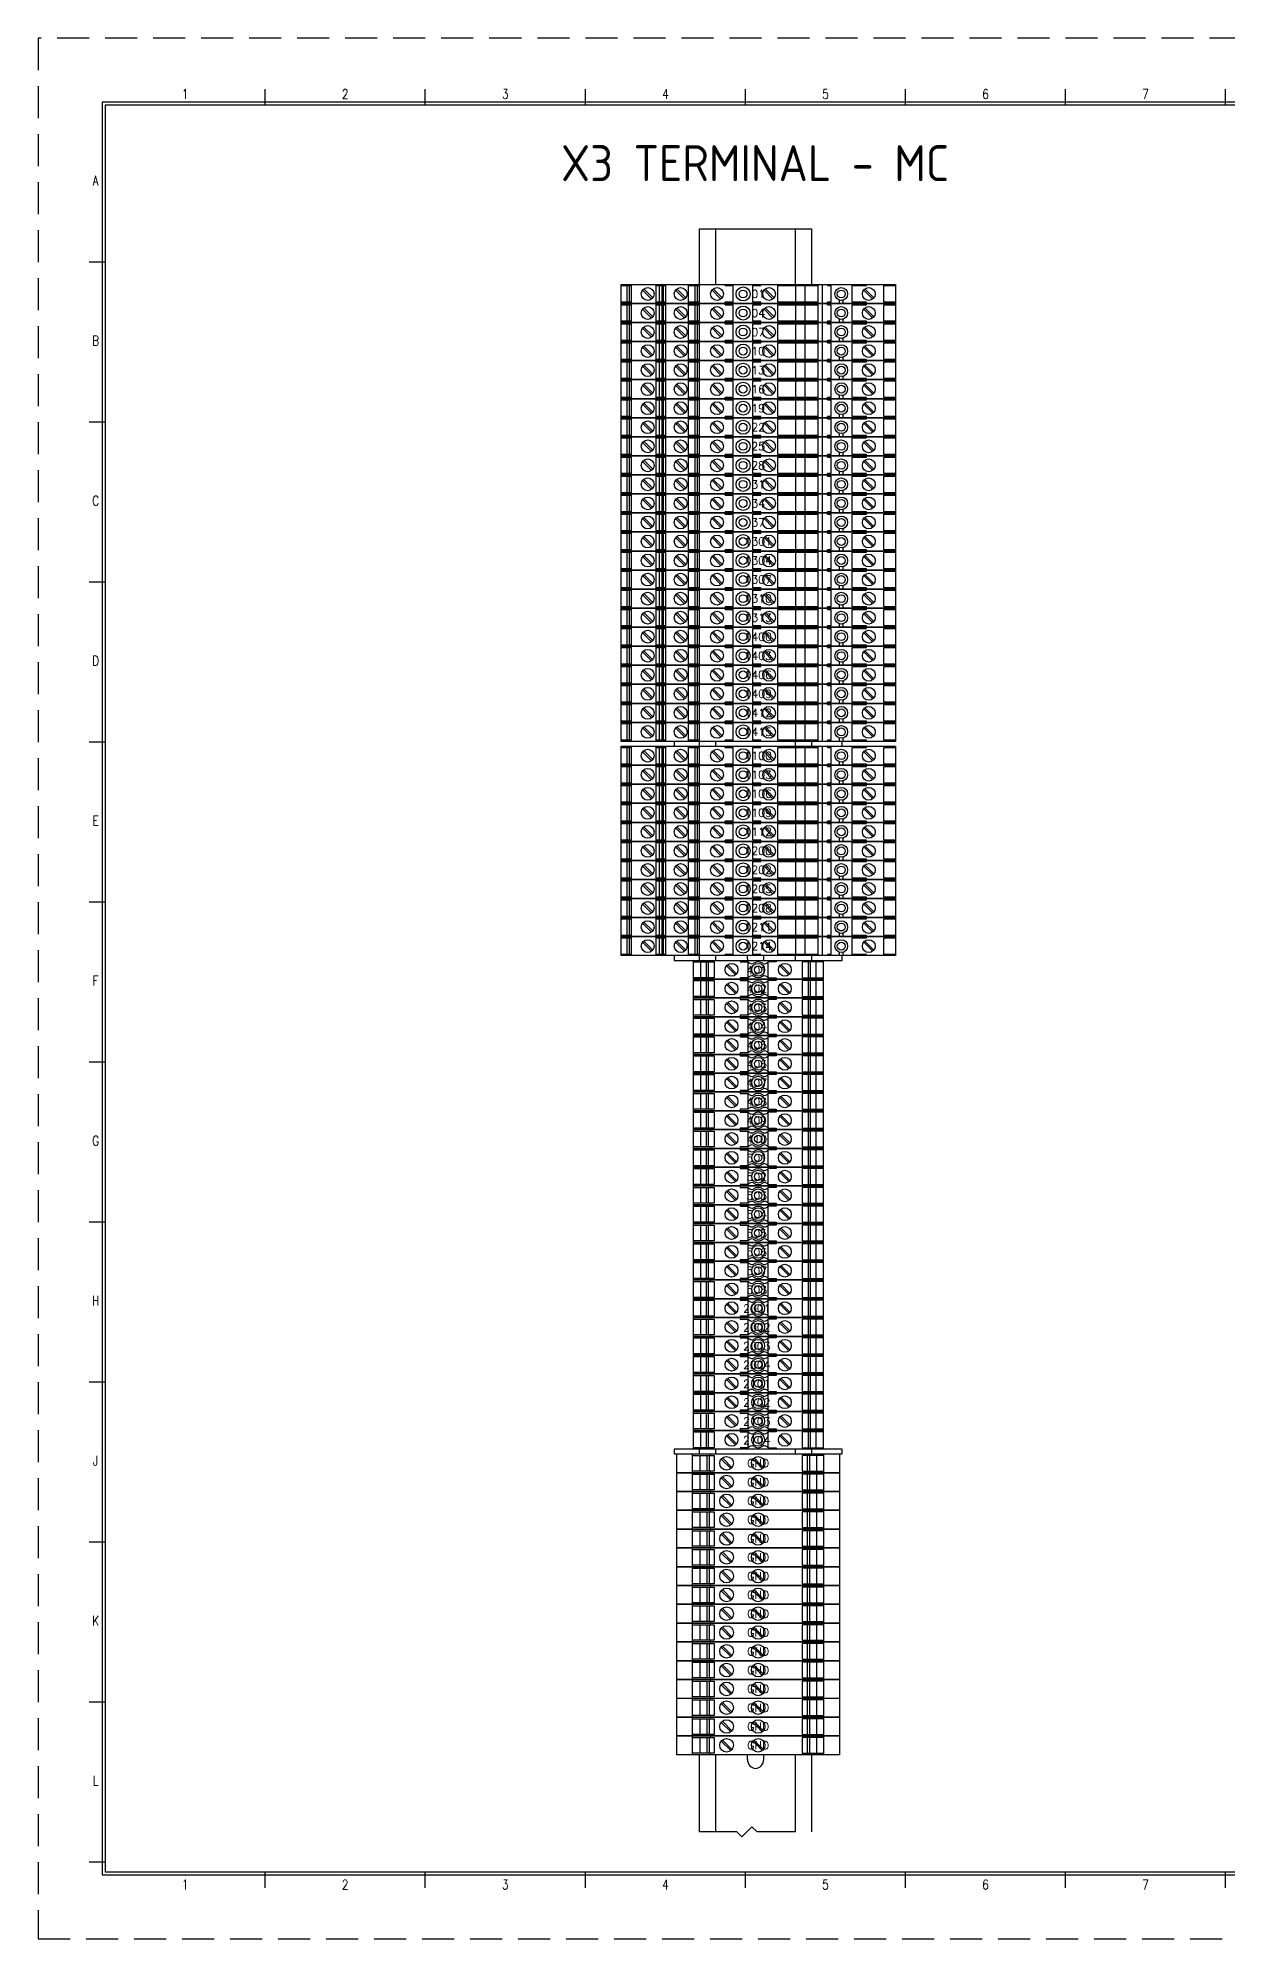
# Model space of a CAD drawing. Header units: inches. Extents: x 0 to 844, y 0 to 594.
# Drawn here: x 0 to 372, y 0 to 594 of the extents above; entities that cross this region are included whole.
import ezdxf
from ezdxf.enums import TextEntityAlignment as Align

# ---------------------------------------------------------------- set-up
doc = ezdxf.new("R2010")
doc.units = ezdxf.units.IN
doc.header["$LTSCALE"] = 10
doc.linetypes.add('DASHEDX2', pattern=[1.5, 1, -0.5])
doc.layers.get('0').update_dxf_attribs({"linetype": 'CONTINUOUS'})
for name, color, linetype in [('COMMENT', 4, 'CONTINUOUS'), ('PTERM', 4, 'CONTINUOUS'), ('SYMS', 7, 'CONTINUOUS'), ('ZUWAKU', 7, 'CONTINUOUS')]:
    doc.layers.add(name, color=color, linetype=linetype)
doc.styles.get("Standard").update_dxf_attribs({"font": 'romans', "width": 0.8, "bigfont": 'extfont'})
doc.styles.add('WD', font='txt.shx')
doc.styles.add('WD_IEC', font='isocp2.shx', dxfattribs={"width": 0.9, "height": 4, "bigfont": 'extfont2.shx'})

# ---------------------------------------------------------------- blocks, each defined once
blk = doc.blocks.new('JIS_border_a1')
at = {"layer": 'ZUWAKU'}
for p, q in [((71, 573), (71, 578)), ((121, 573), (121, 578)), ((171, 573), (171, 578)), ((221, 573), (221, 578)), ((271, 573), (271, 578)), ((321, 573), (321, 578)), ((371, 573), (371, 578)), ((21, 524), (16, 524)), ((21, 474), (16, 474)), ((21, 424), (16, 424)), ((21, 374), (16, 374)), ((21, 324), (16, 324)), ((21, 274), (16, 274)), ((21, 224), (16, 224)), ((21, 174), (16, 174)), ((21, 124), (16, 124)), ((21, 74), (16, 74)), ((21, 24), (16, 24)), ((71, 16), (71, 21)), ((121, 16), (121, 21)), ((171, 16), (171, 21)), ((221, 16), (221, 21)), ((271, 16), (271, 21)), ((321, 16), (321, 21)), ((371, 16), (371, 21))]:
    blk.add_line(p, q, dxfattribs=at)
at = {"layer": 'ZUWAKU', "color": 5}
for p, q in [((20, 574), (20, 20)), ((821, 574), (20, 574)), ((21, 573), (21, 21)), ((821, 573), (21, 573)), ((20, 20), (821, 20)), ((21, 21), (820, 21))]:
    blk.add_line(p, q, dxfattribs=at)
at = {"layer": 'ZUWAKU', "color": 5, "linetype": 'DASHEDX2'}
blk.add_lwpolyline([(0, 0), (841, 0), (841, 594), (0, 594)], close=True, dxfattribs=at)
at = {"layer": 'COMMENT', "width": 0.8}
for s, p in [('1', (46, 576.5)), ('2', (96, 576.5)), ('3', (146, 576.5)), ('4', (196, 576.5)), ('5', (246, 576.5)), ('6', (296, 576.5)), ('7', (346, 576.5)), ('A', (18, 549.43)), ('B', (18, 499.43)), ('C', (18, 449.43)), ('D', (18, 399.43)), ('E', (18, 349.43)), ('F', (18, 299.43)), ('G', (18, 249.43)), ('H', (18, 199.43)), ('J', (18, 149.43)), ('K', (18, 99.43)), ('L', (18, 49.43)), ('1', (46, 17)), ('2', (96, 17)), ('3', (146, 17)), ('4', (196, 17)), ('5', (246, 17)), ('6', (296, 17)), ('7', (346, 17))]:
    blk.add_text(s, height=3, dxfattribs=at).set_placement(p, align=Align.MIDDLE)
blk = doc.blocks.new('VDIN7144$$1')
for p, q in [((-17.53, 850), (17.53, 850)), ((-17.53, 349.1), (-17.53, 850)), ((-12.45, 349.1), (-12.45, 850)), ((12.45, 349.1), (12.45, 850)), ((17.53, 349.1), (17.53, 850)), ((-2.54, 822.04), (-2.54, 828.96)), ((2.54, 822.04), (2.54, 828.96)), ((-2.54, 772.01), (-2.54, 778.92)), ((2.54, 772.01), (2.54, 778.92)), ((-2.54, 721.97), (-2.54, 728.88)), ((2.54, 721.97), (2.54, 728.88)), ((-2.54, 671.93), (-2.54, 678.84)), ((2.54, 671.93), (2.54, 678.84)), ((-2.54, 621.89), (-2.54, 628.8)), ((2.54, 621.89), (2.54, 628.8)), ((-2.54, 571.85), (-2.54, 578.77)), ((2.54, 571.85), (2.54, 578.77)), ((-2.54, 521.82), (-2.54, 528.73)), ((2.54, 521.82), (2.54, 528.73)), ((-2.54, 471.78), (-2.54, 478.69)), ((2.54, 471.78), (2.54, 478.69)), ((-2.54, 421.74), (-2.54, 428.65)), ((2.54, 421.74), (2.54, 428.65)), ((-2.54, 371.7), (-2.54, 378.61)), ((2.54, 371.7), (2.54, 378.61))]:
    blk.add_line(p, q)
for centre, start_param, end_param in [((0, 828.96), 4.712386, 7.853986), ((0, 822.04), 1.570796, 4.712386), ((0, 778.92), 4.712386, 7.853986), ((0, 772.01), 1.570796, 4.712386), ((0, 728.88), 4.712386, 7.853986), ((0, 721.97), 1.570796, 4.712386), ((0, 678.84), 4.712386, 7.853986), ((0, 671.93), 1.570796, 4.712386), ((0, 628.8), 4.712386, 7.853986), ((0, 621.89), 1.570796, 4.712386), ((0, 578.77), 4.712386, 7.853986), ((0, 571.85), 1.570796, 4.712386), ((0, 528.73), 4.712386, 7.853986), ((0, 521.82), 1.570796, 4.712386), ((0, 478.69), 4.712386, 7.853986), ((0, 471.78), 1.570796, 4.712386), ((0, 428.65), 4.712386, 7.853986), ((0, 421.74), 1.570796, 4.712386), ((0, 378.61), 4.712386, 7.853986), ((0, 371.7), 1.570796, 4.712386)]:
    blk.add_ellipse(centre, major_axis=(0, 2.77), ratio=0.917668, start_param=start_param, end_param=end_param)
for p in [(0, 825.5), (0, 775.46), (0, 725.42), (0, 675.39), (0, 625.35), (0, 575.31), (0, 525.27), (0, 475.23), (0, 425.2), (0, 375.16)]:
    blk.add_point(p)
at = {"layer": 'SYMS'}
for p, q in [((-1.13, 350.69), (-4.31, 347.51)), ((0.46, 349.1), (-1.13, 350.69)), ((-5.9, 349.1), (-17.53, 349.1)), ((-4.31, 347.51), (-5.9, 349.1)), ((12.45, 349.1), (0.46, 349.1))]:
    blk.add_line(p, q, dxfattribs=at)
blk = doc.blocks.new('1011-3jf')
at = {"style": 'WD', "flags": 1}
for tag, height, p in [('INST', 0.125, (0.008, 0.421)), ('LOC', 0.125, (0.008, 0.245)), ('CAT', 0.05, (0, -0.454)), ('WDBLKNAM', 0.05, (0, -0.525)), ('ASSYCODE', 0.05, (0, -0.684)), ('FP', 0.05, (0, -0.597)), ('FPT', 0.05, (0.141, -0.597))]:
    blk.add_attdef(tag, text='', height=height, dxfattribs=at).set_placement(p, align=Align.CENTER)
blk.add_attdef('L03PINL', text='', height=0.05, dxfattribs=at).set_placement((-1.317, -0.427), align=Align.MIDDLE_RIGHT)
blk.add_attdef('L03TERM', text='', height=0.1, dxfattribs=at).set_placement((0, -0.459), align=Align.MIDDLE_CENTER)
blk.add_attdef('L03PINR', text='', height=0.05, dxfattribs=at).set_placement((1.318, -0.427), align=Align.MIDDLE_LEFT)
blk.add_wipeout([(1.714, 0), (1.714, -0.238), (-1.714, -0.238), (-1.714, 0)])
for p, q in [((-1.277, -0.238), (-1.277, 0)), ((-1.153, -0.238), (-1.153, 0)), ((-0.872, -0.238), (-0.872, 0)), ((-0.412, -0.015), (-0.412, 0)), ((0.034, -0.015), (0.034, 0)), ((-1.714, -0.015), (-1.585, -0.015)), ((-1.585, -0.223), (-1.714, -0.223)), ((-1.638, -0.223), (-1.638, -0.015)), ((-1.608, -0.223), (-1.608, -0.015)), ((-1.585, -0.223), (-1.585, -0.015)), ((-1.332, -0.182), (-1.444, -0.07)), ((-1.318, -0.168), (-1.43, -0.056)), ((-1.277, -0.015), (-1.153, -0.015)), ((-1.153, -0.223), (-1.277, -0.223)), ((-1.233, -0.223), (-1.233, -0.015)), ((-1.202, -0.223), (-1.202, -0.015)), ((-1.182, -0.223), (-1.182, -0.015)), ((-0.92, -0.182), (-1.032, -0.07)), ((-0.906, -0.168), (-1.018, -0.056)), ((-0.872, -0.015), (-0.734, -0.015)), ((-0.734, -0.223), (-0.872, -0.223)), ((-0.788, -0.223), (-0.788, -0.015)), ((-0.76, -0.223), (-0.76, -0.015)), ((-0.734, -0.223), (-0.734, -0.015)), ((-0.465, -0.182), (-0.577, -0.07)), ((-0.451, -0.168), (-0.563, -0.056)), ((-0.412, -0.015), (-0.312, -0.015)), ((-0.412, -0.238), (-0.412, -0.223)), ((-0.312, -0.223), (-0.412, -0.223)), ((-0.312, -0.223), (-0.312, -0.015)), ((-0.067, -0.223), (-0.067, -0.015)), ((-0.067, -0.015), (0.034, -0.015)), ((0.034, -0.015), (-0.067, -0.015)), ((-0.067, -0.223), (0.034, -0.223)), ((0.034, -0.223), (-0.067, -0.223)), ((0.034, -0.238), (0.034, -0.223)), ((0.185, -0.182), (0.073, -0.07)), ((0.199, -0.168), (0.087, -0.056)), ((0.244, -0.223), (0.244, -0.015)), ((0.244, -0.015), (0.751, -0.015)), ((0.751, -0.223), (0.244, -0.223)), ((0.47, -0.223), (0.47, -0.015)), ((0.588, -0.223), (0.588, -0.015)), ((0.751, -0.238), (0.751, 0)), ((0.803, -0.238), (0.803, 0)), ((0.867, -0.015), (0.867, 0)), ((0.867, -0.015), (0.911, -0.015)), ((0.911, -0.223), (0.867, -0.223)), ((0.867, -0.238), (0.867, -0.223)), ((0.911, -0.223), (0.911, -0.015)), ((1.018, -0.238), (1.018, -0.196)), ((1.06, -0.238), (1.06, -0.196)), ((1.173, -0.223), (1.173, -0.015)), ((1.173, -0.015), (1.354, -0.015)), ((1.354, -0.223), (1.173, -0.223)), ((1.431, -0.182), (1.319, -0.07)), ((1.445, -0.168), (1.333, -0.056)), ((1.354, -0.015), (1.354, 0)), ((1.354, -0.238), (1.354, -0.223)), ((1.572, -0.223), (1.572, -0.015)), ((1.572, -0.015), (1.714, -0.015)), ((1.714, -0.223), (1.572, -0.223))]:
    blk.add_line(p, q)
blk.add_lwpolyline([(1.714, 0), (1.714, -0.238), (-1.714, -0.238), (-1.714, 0)], close=True)
for centre, radius in [((-1.381, -0.119), 0.08), ((-0.969, -0.119), 0.08), ((-0.514, -0.119), 0.08), ((-0.189, -0.119), 0.0875), ((-0.189, -0.119), 0.049), ((0.136, -0.119), 0.08), ((1.038, -0.119), 0.08), ((1.038, -0.119), 0.049), ((1.382, -0.119), 0.08)]:
    blk.add_circle(centre, radius)
for tag, height, p in [('P_TAGSTRIP', 0.125, (0.008, 0.068)), ('MFG', 0.05, (0, -0.382))]:
    blk.add_attdef(tag, text='', height=height, dxfattribs=at).set_placement(p, align=Align.CENTER)
at = {"style": 'WD', "width": 0.8}
for tag, p in [('L02WIRENOL', (-1.749, -0.242)), ('WIRENOL', (-1.749, -0.109)), ('L03WIRENOL', (-1.749, -0.374))]:
    blk.add_attdef(tag, text='', height=0.1, dxfattribs=at).set_placement(p, align=Align.MIDDLE_RIGHT)
at = {"style": 'WD'}
for tag in ['WIRENO', 'TERM']:
    blk.add_attdef(tag, text='', height=0.1, dxfattribs=at).set_placement((0, -0.119), align=Align.MIDDLE_CENTER)
at = {"style": 'WD', "width": 0.8}
for tag, p in [('WIRENOR', (1.75, -0.109)), ('L02WIRENOR', (1.75, -0.242)), ('L03WIRENOR', (1.75, -0.374))]:
    blk.add_attdef(tag, text='', height=0.1, dxfattribs=at).set_placement(p, align=Align.MIDDLE_LEFT)
at = {"style": 'WD', "flags": 1}
for tag, p in [('L02PINL', (-1.317, -0.362)), ('PINL', (-1.317, -0.296))]:
    blk.add_attdef(tag, text='', height=0.05, dxfattribs=at).set_placement(p, align=Align.MIDDLE_RIGHT)
blk.add_attdef('L02TERM', text='', height=0.1, dxfattribs=at).set_placement((0, -0.327), align=Align.MIDDLE_CENTER)
for tag, p in [('PINR', (1.318, -0.296)), ('L02PINR', (1.318, -0.362))]:
    blk.add_attdef(tag, text='', height=0.05, dxfattribs=at).set_placement(p, align=Align.MIDDLE_LEFT)
blk = doc.blocks.new('8WA1824')
blk.add_lwpolyline([(-1.05, -0.059), (1.05, -0.059), (1.05, 0), (-1.05, 0)], close=True)
blk = doc.blocks.new('1011-1df')
at = {"style": 'WD', "flags": 1}
for tag, height, p in [('INST', 0.125, (0.008, 0.421)), ('LOC', 0.125, (0.008, 0.245)), ('WDBLKNAM', 0.05, (0, -0.467)), ('ASSYCODE', 0.05, (0, -0.626)), ('FP', 0.05, (0, -0.539)), ('FPT', 0.05, (0.141, -0.539))]:
    blk.add_attdef(tag, text='', height=height, dxfattribs=at).set_placement(p, align=Align.CENTER)
blk.add_wipeout([(0.81, -0.235), (-0.81, -0.235), (-0.81, 0), (0.81, 0)])
for p, q in [((-0.81, -0.235), (-0.81, 0)), ((-0.81, 0), (0.81, 0)), ((-0.6, 0), (-0.6, -0.018)), ((-0.226, 0), (-0.226, -0.018)), ((-0.81, -0.018), (-0.55, -0.018)), ((-0.55, -0.217), (-0.81, -0.217)), ((0.81, -0.235), (-0.81, -0.235)), ((-0.721, -0.018), (-0.721, -0.217)), ((-0.649, -0.018), (-0.649, -0.217)), ((-0.626, -0.018), (-0.626, -0.217)), ((-0.6, -0.217), (-0.6, -0.235)), ((-0.55, -0.018), (-0.55, -0.217)), ((-0.283, -0.181), (-0.396, -0.068)), ((-0.269, -0.167), (-0.382, -0.054)), ((-0.226, -0.018), (-0.125, -0.018)), ((-0.125, -0.217), (-0.226, -0.217)), ((-0.226, -0.217), (-0.226, -0.235)), ((-0.125, -0.217), (-0.125, -0.018)), ((0.226, -0.018), (0.125, -0.018)), ((0.125, -0.217), (0.125, -0.018)), ((0.125, -0.217), (0.226, -0.217)), ((0.226, 0), (0.226, -0.018)), ((0.226, -0.217), (0.226, -0.235)), ((0.382, -0.181), (0.269, -0.068)), ((0.396, -0.167), (0.283, -0.054)), ((0.81, -0.018), (0.55, -0.018)), ((0.55, -0.018), (0.55, -0.217)), ((0.55, -0.217), (0.81, -0.217)), ((0.6, 0), (0.6, -0.018)), ((0.6, -0.217), (0.6, -0.235)), ((0.626, -0.018), (0.626, -0.217)), ((0.649, -0.018), (0.649, -0.217)), ((0.721, -0.018), (0.721, -0.217)), ((0.81, 0), (0.81, -0.235))]:
    blk.add_line(p, q)
blk.add_lwpolyline([(0.81, -0.235), (-0.81, -0.235), (-0.81, 0), (0.81, 0)], close=True)
for centre, radius in [((-0.333, -0.118), 0.08), ((0, -0.118), 0.08), ((0, -0.118), 0.0469), ((0.333, -0.118), 0.08)]:
    blk.add_circle(centre, radius)
for centre, radius, start, end in [((-0.076, 0.018), 0.0609, 216.5114, 283.3922), ((-0.076, -0.253), 0.0609, 76.6078, 143.4886), ((0, -0.118), 0.0985, 50.9846, 129.0154), ((0, -0.118), 0.0985, 230.9846, 309.0154), ((0.076, 0.018), 0.0609, 256.6078, 323.4886), ((0.076, -0.253), 0.0609, 36.5114, 103.3922)]:
    blk.add_arc(centre, radius, start, end)
for tag, height, p in [('P_TAGSTRIP', 0.125, (0.008, 0.068)), ('MFG', 0.05, (0, -0.324)), ('CAT', 0.05, (0, -0.396))]:
    blk.add_attdef(tag, text='', height=height, dxfattribs=at).set_placement(p, align=Align.CENTER)
at = {"style": 'WD', "width": 0.8}
blk.add_attdef('WIRENOL', text='', height=0.1, dxfattribs=at).set_placement((-0.868, -0.118), align=Align.MIDDLE_RIGHT)
at = {"style": 'WD', "flags": 1}
blk.add_attdef('TERMDESCL', text='', height=0.05, dxfattribs=at).set_placement((-0.866, -0.232), align=Align.MIDDLE_RIGHT)
at = {"style": 'WD'}
for tag in ['WIRENO', 'TERM']:
    blk.add_attdef(tag, text='', height=0.1, dxfattribs=at).set_placement((-0.018, -0.123), align=Align.MIDDLE_CENTER)
at = {"style": 'WD', "flags": 1}
blk.add_attdef('TERMDESCR', text='', height=0.05, dxfattribs=at).set_placement((0.88, -0.232), align=Align.MIDDLE_LEFT)
at = {"style": 'WD', "width": 0.8}
blk.add_attdef('WIRENOR', text='', height=0.1, dxfattribs=at).set_placement((0.88, -0.118), align=Align.MIDDLE_LEFT)
blk = doc.blocks.new('10111pf1')
at = {"style": 'WD', "flags": 1}
for tag, height, p in [('INST', 0.125, (0.008, 0.421)), ('LOC', 0.125, (0.008, 0.245)), ('WDBLKNAM', 0.05, (0, -0.494)), ('CAT', 0.05, (0, -0.422)), ('ASSYCODE', 0.05, (0, -0.652)), ('FP', 0.05, (0, -0.565)), ('FPT', 0.05, (0.141, -0.565))]:
    blk.add_attdef(tag, text='', height=height, dxfattribs=at).set_placement(p, align=Align.CENTER)
blk.add_wipeout([(1.018, -0.235), (-1.018, -0.235), (-1.018, 0), (1.018, 0)])
for p, q in [((-0.821, -0.235), (-0.821, 0)), ((-0.599, 0), (-0.599, -0.02)), ((-0.821, -0.02), (-0.55, -0.02)), ((-0.55, -0.215), (-0.821, -0.215)), ((-0.728, -0.02), (-0.728, -0.215)), ((-0.641, -0.02), (-0.641, -0.215)), ((-0.612, -0.02), (-0.612, -0.215)), ((-0.599, -0.215), (-0.599, -0.235)), ((-0.55, -0.02), (-0.55, -0.215)), ((-0.342, -0.184), (-0.462, -0.065)), ((-0.328, -0.17), (-0.448, -0.051)), ((0.053, -0.184), (-0.067, -0.065)), ((0.067, -0.17), (-0.053, -0.051)), ((0.821, -0.02), (0.55, -0.02)), ((0.55, -0.02), (0.55, -0.215)), ((0.55, -0.215), (0.821, -0.215)), ((0.599, 0), (0.599, -0.02)), ((0.599, -0.215), (0.599, -0.235)), ((0.612, -0.02), (0.612, -0.215)), ((0.641, -0.02), (0.641, -0.215)), ((0.728, -0.02), (0.728, -0.215)), ((0.821, -0.235), (0.821, 0))]:
    blk.add_line(p, q)
blk.add_lwpolyline([(1.018, -0.235), (-1.018, -0.235), (-1.018, 0), (1.018, 0)], close=True)
for centre in [(-0.395, -0.117), (0, -0.117)]:
    blk.add_circle(centre, 0.085)
for tag, height, p in [('P_TAGSTRIP', 0.125, (0.008, 0.068)), ('MFG', 0.05, (0, -0.351))]:
    blk.add_attdef(tag, text='', height=height, dxfattribs=at).set_placement(p, align=Align.CENTER)
at = {"style": 'WD', "width": 0.8}
blk.add_attdef('WIRENOL', text='', height=0.1, dxfattribs=at).set_placement((-1.087, -0.117), align=Align.MIDDLE_RIGHT)
at = {"style": 'WD', "flags": 1}
blk.add_attdef('TERMDESCL', text='', height=0.05, dxfattribs=at).set_placement((-1.085, -0.232), align=Align.MIDDLE_RIGHT)
at = {"style": 'WD'}
for tag in ['WIRENO', 'TERM']:
    blk.add_attdef(tag, text='', height=0.1, dxfattribs=at).set_placement((0, -0.117), align=Align.MIDDLE_CENTER)
at = {"style": 'WD', "flags": 1}
blk.add_attdef('TERMDESCR', text='', height=0.05, dxfattribs=at).set_placement((1.086, -0.232), align=Align.MIDDLE_LEFT)
at = {"style": 'WD', "width": 0.8}
blk.add_attdef('WIRENOR', text='', height=0.1, dxfattribs=at).set_placement((1.083, -0.117), align=Align.MIDDLE_LEFT)

msp = doc.modelspace()

# ---------------------------------------------------------------- block references
for name, p in [('JIS_border_a1', (0, 0)), ('VDIN7144$$1', (224.18, -315.61))]:
    msp.add_blockref(name, p)

# ---------------------------------------------------------------- texts
at = {"style": 'WD_IEC'}
msp.add_text('X3 TERMINAL - MC', height=11.25, dxfattribs=at).set_placement((163.39, 549.28))

# ---------------------------------------------------------------- next in the draw order: block references
ref = msp.add_blockref('1011-3jf', (225, 517), dxfattribs=dict(xscale=25, yscale=25, zscale=25))
ref.add_attrib('TERM', '01', dxfattribs={"layer": 'PTERM', "height": 2.5, "style": 'WD'}).set_placement((225, 514.02), align=Align.MIDDLE_CENTER)

# ---------------------------------------------------------------- next in the draw order: block references
ref = msp.add_blockref('1011-3jf', (225, 511.05), dxfattribs=dict(xscale=25, yscale=25, zscale=25))
ref.add_attrib('TERM', '04', dxfattribs={"layer": 'PTERM', "height": 2.5, "style": 'WD'}).set_placement((225, 508.07), align=Align.MIDDLE_CENTER)

# ---------------------------------------------------------------- next in the draw order: block references
ref = msp.add_blockref('1011-3jf', (225, 505.1), dxfattribs=dict(xscale=25, yscale=25, zscale=25))
ref.add_attrib('TERM', '07', dxfattribs={"layer": 'PTERM', "height": 2.5, "style": 'WD'}).set_placement((225, 502.12), align=Align.MIDDLE_CENTER)

# ---------------------------------------------------------------- next in the draw order: block references
ref = msp.add_blockref('1011-3jf', (225, 499.15), dxfattribs=dict(xscale=25, yscale=25, zscale=25))
ref.add_attrib('TERM', '10', dxfattribs={"layer": 'PTERM', "height": 2.5, "style": 'WD'}).set_placement((225, 496.17), align=Align.MIDDLE_CENTER)

# ---------------------------------------------------------------- next in the draw order: block references
ref = msp.add_blockref('1011-3jf', (225, 493.2), dxfattribs=dict(xscale=25, yscale=25, zscale=25))
ref.add_attrib('TERM', '13', dxfattribs={"layer": 'PTERM', "height": 2.5, "style": 'WD'}).set_placement((225, 490.22), align=Align.MIDDLE_CENTER)

# ---------------------------------------------------------------- next in the draw order: block references
ref = msp.add_blockref('1011-3jf', (225, 487.25), dxfattribs=dict(xscale=25, yscale=25, zscale=25))
ref.add_attrib('TERM', '16', dxfattribs={"layer": 'PTERM', "height": 2.5, "style": 'WD'}).set_placement((225, 484.27), align=Align.MIDDLE_CENTER)

# ---------------------------------------------------------------- next in the draw order: block references
ref = msp.add_blockref('1011-3jf', (225, 481.3), dxfattribs=dict(xscale=25, yscale=25, zscale=25))
ref.add_attrib('TERM', '19', dxfattribs={"layer": 'PTERM', "height": 2.5, "style": 'WD'}).set_placement((225, 478.32), align=Align.MIDDLE_CENTER)

# ---------------------------------------------------------------- next in the draw order: block references
ref = msp.add_blockref('1011-3jf', (225, 475.35), dxfattribs=dict(xscale=25, yscale=25, zscale=25))
ref.add_attrib('TERM', '22', dxfattribs={"layer": 'PTERM', "height": 2.5, "style": 'WD'}).set_placement((225, 472.37), align=Align.MIDDLE_CENTER)

# ---------------------------------------------------------------- next in the draw order: block references
ref = msp.add_blockref('1011-3jf', (225, 469.4), dxfattribs=dict(xscale=25, yscale=25, zscale=25))
ref.add_attrib('TERM', '25', dxfattribs={"layer": 'PTERM', "height": 2.5, "style": 'WD'}).set_placement((225, 466.42), align=Align.MIDDLE_CENTER)

# ---------------------------------------------------------------- next in the draw order: block references
ref = msp.add_blockref('1011-3jf', (225, 463.45), dxfattribs=dict(xscale=25, yscale=25, zscale=25))
ref.add_attrib('TERM', '28', dxfattribs={"layer": 'PTERM', "height": 2.5, "style": 'WD'}).set_placement((225, 460.47), align=Align.MIDDLE_CENTER)

# ---------------------------------------------------------------- next in the draw order: block references
ref = msp.add_blockref('1011-3jf', (225, 457.5), dxfattribs=dict(xscale=25, yscale=25, zscale=25))
ref.add_attrib('TERM', '31', dxfattribs={"layer": 'PTERM', "height": 2.5, "style": 'WD'}).set_placement((225, 454.52), align=Align.MIDDLE_CENTER)

# ---------------------------------------------------------------- next in the draw order: block references
ref = msp.add_blockref('1011-3jf', (225, 451.55), dxfattribs=dict(xscale=25, yscale=25, zscale=25))
ref.add_attrib('TERM', '34', dxfattribs={"layer": 'PTERM', "height": 2.5, "style": 'WD'}).set_placement((225, 448.57), align=Align.MIDDLE_CENTER)

# ---------------------------------------------------------------- next in the draw order: block references
ref = msp.add_blockref('1011-3jf', (225, 445.6), dxfattribs=dict(xscale=25, yscale=25, zscale=25))
ref.add_attrib('TERM', '37', dxfattribs={"layer": 'PTERM', "height": 2.5, "style": 'WD'}).set_placement((225, 442.62), align=Align.MIDDLE_CENTER)

# ---------------------------------------------------------------- next in the draw order: block references
ref = msp.add_blockref('1011-3jf', (225, 439.65), dxfattribs=dict(xscale=25, yscale=25, zscale=25))
ref.add_attrib('TERM', '1301', dxfattribs={"layer": 'PTERM', "height": 2.5, "style": 'WD'}).set_placement((225, 436.67), align=Align.MIDDLE_CENTER)

# ---------------------------------------------------------------- next in the draw order: block references
ref = msp.add_blockref('1011-3jf', (225, 433.7), dxfattribs=dict(xscale=25, yscale=25, zscale=25))
ref.add_attrib('TERM', '1304', dxfattribs={"layer": 'PTERM', "height": 2.5, "style": 'WD'}).set_placement((225, 430.72), align=Align.MIDDLE_CENTER)

# ---------------------------------------------------------------- next in the draw order: block references
ref = msp.add_blockref('1011-3jf', (225, 427.75), dxfattribs=dict(xscale=25, yscale=25, zscale=25))
ref.add_attrib('TERM', '1307', dxfattribs={"layer": 'PTERM', "height": 2.5, "style": 'WD'}).set_placement((225, 424.77), align=Align.MIDDLE_CENTER)

# ---------------------------------------------------------------- next in the draw order: block references
ref = msp.add_blockref('1011-3jf', (225, 421.8), dxfattribs=dict(xscale=25, yscale=25, zscale=25))
ref.add_attrib('TERM', '1310', dxfattribs={"layer": 'PTERM', "height": 2.5, "style": 'WD'}).set_placement((225, 418.82), align=Align.MIDDLE_CENTER)

# ---------------------------------------------------------------- next in the draw order: block references
ref = msp.add_blockref('1011-3jf', (225, 415.85), dxfattribs=dict(xscale=25, yscale=25, zscale=25))
ref.add_attrib('TERM', '1313', dxfattribs={"layer": 'PTERM', "height": 2.5, "style": 'WD'}).set_placement((225, 412.87), align=Align.MIDDLE_CENTER)

# ---------------------------------------------------------------- next in the draw order: block references
ref = msp.add_blockref('1011-3jf', (225, 409.9), dxfattribs=dict(xscale=25, yscale=25, zscale=25))
ref.add_attrib('TERM', '1400', dxfattribs={"layer": 'PTERM', "height": 2.5, "style": 'WD'}).set_placement((225, 406.92), align=Align.MIDDLE_CENTER)

# ---------------------------------------------------------------- next in the draw order: block references
ref = msp.add_blockref('1011-3jf', (225, 403.95), dxfattribs=dict(xscale=25, yscale=25, zscale=25))
ref.add_attrib('TERM', '1403', dxfattribs={"layer": 'PTERM', "height": 2.5, "style": 'WD'}).set_placement((225, 400.97), align=Align.MIDDLE_CENTER)

# ---------------------------------------------------------------- next in the draw order: block references
ref = msp.add_blockref('1011-3jf', (225, 398), dxfattribs=dict(xscale=25, yscale=25, zscale=25))
ref.add_attrib('TERM', '1406', dxfattribs={"layer": 'PTERM', "height": 2.5, "style": 'WD'}).set_placement((225, 395.02), align=Align.MIDDLE_CENTER)

# ---------------------------------------------------------------- next in the draw order: block references
ref = msp.add_blockref('1011-3jf', (225, 392.05), dxfattribs=dict(xscale=25, yscale=25, zscale=25))
ref.add_attrib('TERM', '1409', dxfattribs={"layer": 'PTERM', "height": 2.5, "style": 'WD'}).set_placement((225, 389.07), align=Align.MIDDLE_CENTER)

# ---------------------------------------------------------------- next in the draw order: block references
ref = msp.add_blockref('1011-3jf', (225, 386.1), dxfattribs=dict(xscale=25, yscale=25, zscale=25))
ref.add_attrib('TERM', '1412', dxfattribs={"layer": 'PTERM', "height": 2.5, "style": 'WD'}).set_placement((225, 383.12), align=Align.MIDDLE_CENTER)

# ---------------------------------------------------------------- next in the draw order: block references
ref = msp.add_blockref('1011-3jf', (225, 380.15), dxfattribs=dict(xscale=25, yscale=25, zscale=25))
ref.add_attrib('TERM', '1415', dxfattribs={"layer": 'PTERM', "height": 2.5, "style": 'WD'}).set_placement((225, 377.17), align=Align.MIDDLE_CENTER)

# ---------------------------------------------------------------- next in the draw order: block references
at = {"xscale": 25, "yscale": 25, "zscale": 25}
msp.add_blockref('8WA1824', (225, 374.2), dxfattribs=at)

# ---------------------------------------------------------------- next in the draw order: block references
ref = msp.add_blockref('1011-3jf', (225, 372.72), dxfattribs=dict(xscale=25, yscale=25, zscale=25))
ref.add_attrib('TERM', '1100', dxfattribs={"layer": 'PTERM', "height": 2.5, "style": 'WD'}).set_placement((225, 369.75), align=Align.MIDDLE_CENTER)

# ---------------------------------------------------------------- next in the draw order: block references
ref = msp.add_blockref('1011-3jf', (225, 366.77), dxfattribs=dict(xscale=25, yscale=25, zscale=25))
ref.add_attrib('TERM', '1103', dxfattribs={"layer": 'PTERM', "height": 2.5, "style": 'WD'}).set_placement((225, 363.8), align=Align.MIDDLE_CENTER)

# ---------------------------------------------------------------- next in the draw order: block references
ref = msp.add_blockref('1011-3jf', (225, 360.82), dxfattribs=dict(xscale=25, yscale=25, zscale=25))
ref.add_attrib('TERM', '1106', dxfattribs={"layer": 'PTERM', "height": 2.5, "style": 'WD'}).set_placement((225, 357.85), align=Align.MIDDLE_CENTER)

# ---------------------------------------------------------------- next in the draw order: block references
ref = msp.add_blockref('1011-3jf', (225, 354.87), dxfattribs=dict(xscale=25, yscale=25, zscale=25))
ref.add_attrib('TERM', '1109', dxfattribs={"layer": 'PTERM', "height": 2.5, "style": 'WD'}).set_placement((225, 351.9), align=Align.MIDDLE_CENTER)

# ---------------------------------------------------------------- next in the draw order: block references
ref = msp.add_blockref('1011-3jf', (225, 348.92), dxfattribs=dict(xscale=25, yscale=25, zscale=25))
ref.add_attrib('TERM', '1112', dxfattribs={"layer": 'PTERM', "height": 2.5, "style": 'WD'}).set_placement((225, 345.95), align=Align.MIDDLE_CENTER)

# ---------------------------------------------------------------- next in the draw order: block references
ref = msp.add_blockref('1011-3jf', (225, 342.97), dxfattribs=dict(xscale=25, yscale=25, zscale=25))
ref.add_attrib('TERM', '1200', dxfattribs={"layer": 'PTERM', "height": 2.5, "style": 'WD'}).set_placement((225, 340), align=Align.MIDDLE_CENTER)

# ---------------------------------------------------------------- next in the draw order: block references
ref = msp.add_blockref('1011-3jf', (225, 337.02), dxfattribs=dict(xscale=25, yscale=25, zscale=25))
ref.add_attrib('TERM', '1202', dxfattribs={"layer": 'PTERM', "height": 2.5, "style": 'WD'}).set_placement((225, 334.05), align=Align.MIDDLE_CENTER)

# ---------------------------------------------------------------- next in the draw order: block references
ref = msp.add_blockref('1011-3jf', (225, 331.07), dxfattribs=dict(xscale=25, yscale=25, zscale=25))
ref.add_attrib('TERM', '1205', dxfattribs={"layer": 'PTERM', "height": 2.5, "style": 'WD'}).set_placement((225, 328.1), align=Align.MIDDLE_CENTER)

# ---------------------------------------------------------------- next in the draw order: block references
ref = msp.add_blockref('1011-3jf', (225, 325.12), dxfattribs=dict(xscale=25, yscale=25, zscale=25))
ref.add_attrib('TERM', '1208', dxfattribs={"layer": 'PTERM', "height": 2.5, "style": 'WD'}).set_placement((225, 322.15), align=Align.MIDDLE_CENTER)

# ---------------------------------------------------------------- next in the draw order: block references
ref = msp.add_blockref('1011-3jf', (225, 319.17), dxfattribs=dict(xscale=25, yscale=25, zscale=25))
ref.add_attrib('TERM', '1211', dxfattribs={"layer": 'PTERM', "height": 2.5, "style": 'WD'}).set_placement((225, 316.2), align=Align.MIDDLE_CENTER)

# ---------------------------------------------------------------- next in the draw order: block references
ref = msp.add_blockref('1011-3jf', (225, 313.22), dxfattribs=dict(xscale=25, yscale=25, zscale=25))
ref.add_attrib('TERM', '1214', dxfattribs={"layer": 'PTERM', "height": 2.5, "style": 'WD'}).set_placement((225, 310.25), align=Align.MIDDLE_CENTER)

# ---------------------------------------------------------------- next in the draw order: block references
msp.add_blockref('8WA1824', (225, 307.27), dxfattribs=at)

# ---------------------------------------------------------------- next in the draw order: block references
ref = msp.add_blockref('1011-1df', (225, 305.8), dxfattribs=dict(xscale=25, yscale=25, zscale=25))
ref.add_attrib('TERM', '401', dxfattribs={"layer": 'PTERM', "height": 2.5, "style": 'WD'}).set_placement((224.55, 302.73), align=Align.MIDDLE_CENTER)

# ---------------------------------------------------------------- next in the draw order: block references
ref = msp.add_blockref('1011-1df', (225, 299.92), dxfattribs=dict(xscale=25, yscale=25, zscale=25))
ref.add_attrib('TERM', '402', dxfattribs={"layer": 'PTERM', "height": 2.5, "style": 'WD'}).set_placement((224.55, 296.86), align=Align.MIDDLE_CENTER)

# ---------------------------------------------------------------- next in the draw order: block references
ref = msp.add_blockref('1011-1df', (225, 294.05), dxfattribs=dict(xscale=25, yscale=25, zscale=25))
ref.add_attrib('TERM', '403', dxfattribs={"layer": 'PTERM', "height": 2.5, "style": 'WD'}).set_placement((224.55, 290.98), align=Align.MIDDLE_CENTER)

# ---------------------------------------------------------------- next in the draw order: block references
ref = msp.add_blockref('1011-1df', (225, 288.17), dxfattribs=dict(xscale=25, yscale=25, zscale=25))
ref.add_attrib('TERM', '404', dxfattribs={"layer": 'PTERM', "height": 2.5, "style": 'WD'}).set_placement((224.55, 285.11), align=Align.MIDDLE_CENTER)

# ---------------------------------------------------------------- next in the draw order: block references
ref = msp.add_blockref('1011-1df', (225, 282.3), dxfattribs=dict(xscale=25, yscale=25, zscale=25))
ref.add_attrib('TERM', '405', dxfattribs={"layer": 'PTERM', "height": 2.5, "style": 'WD'}).set_placement((224.55, 279.23), align=Align.MIDDLE_CENTER)

# ---------------------------------------------------------------- next in the draw order: block references
ref = msp.add_blockref('1011-1df', (225, 276.42), dxfattribs=dict(xscale=25, yscale=25, zscale=25))
ref.add_attrib('TERM', '406', dxfattribs={"layer": 'PTERM', "height": 2.5, "style": 'WD'}).set_placement((224.55, 273.36), align=Align.MIDDLE_CENTER)

# ---------------------------------------------------------------- next in the draw order: block references
ref = msp.add_blockref('1011-1df', (225, 270.55), dxfattribs=dict(xscale=25, yscale=25, zscale=25))
ref.add_attrib('TERM', '407', dxfattribs={"layer": 'PTERM', "height": 2.5, "style": 'WD'}).set_placement((224.55, 267.48), align=Align.MIDDLE_CENTER)

# ---------------------------------------------------------------- next in the draw order: block references
ref = msp.add_blockref('1011-1df', (225, 264.67), dxfattribs=dict(xscale=25, yscale=25, zscale=25))
ref.add_attrib('TERM', '408', dxfattribs={"layer": 'PTERM', "height": 2.5, "style": 'WD'}).set_placement((224.55, 261.61), align=Align.MIDDLE_CENTER)

# ---------------------------------------------------------------- next in the draw order: block references
ref = msp.add_blockref('1011-1df', (225, 258.8), dxfattribs=dict(xscale=25, yscale=25, zscale=25))
ref.add_attrib('TERM', '409', dxfattribs={"layer": 'PTERM', "height": 2.5, "style": 'WD'}).set_placement((224.55, 255.73), align=Align.MIDDLE_CENTER)

# ---------------------------------------------------------------- next in the draw order: block references
ref = msp.add_blockref('1011-1df', (225, 252.92), dxfattribs=dict(xscale=25, yscale=25, zscale=25))
ref.add_attrib('TERM', '410', dxfattribs={"layer": 'PTERM', "height": 2.5, "style": 'WD'}).set_placement((224.55, 249.86), align=Align.MIDDLE_CENTER)

# ---------------------------------------------------------------- next in the draw order: block references
ref = msp.add_blockref('1011-1df', (225, 247.05), dxfattribs=dict(xscale=25, yscale=25, zscale=25))
ref.add_attrib('TERM', '501', dxfattribs={"layer": 'PTERM', "height": 2.5, "style": 'WD'}).set_placement((224.55, 243.98), align=Align.MIDDLE_CENTER)

# ---------------------------------------------------------------- next in the draw order: block references
ref = msp.add_blockref('1011-1df', (225, 241.17), dxfattribs=dict(xscale=25, yscale=25, zscale=25))
ref.add_attrib('TERM', '502', dxfattribs={"layer": 'PTERM', "height": 2.5, "style": 'WD'}).set_placement((224.55, 238.11), align=Align.MIDDLE_CENTER)

# ---------------------------------------------------------------- next in the draw order: block references
ref = msp.add_blockref('1011-1df', (225, 235.3), dxfattribs=dict(xscale=25, yscale=25, zscale=25))
ref.add_attrib('TERM', '503', dxfattribs={"layer": 'PTERM', "height": 2.5, "style": 'WD'}).set_placement((224.55, 232.23), align=Align.MIDDLE_CENTER)

# ---------------------------------------------------------------- next in the draw order: block references
ref = msp.add_blockref('1011-1df', (225, 229.42), dxfattribs=dict(xscale=25, yscale=25, zscale=25))
ref.add_attrib('TERM', '504', dxfattribs={"layer": 'PTERM', "height": 2.5, "style": 'WD'}).set_placement((224.55, 226.36), align=Align.MIDDLE_CENTER)

# ---------------------------------------------------------------- next in the draw order: block references
ref = msp.add_blockref('1011-1df', (225, 223.55), dxfattribs=dict(xscale=25, yscale=25, zscale=25))
ref.add_attrib('TERM', '505', dxfattribs={"layer": 'PTERM', "height": 2.5, "style": 'WD'}).set_placement((224.55, 220.48), align=Align.MIDDLE_CENTER)

# ---------------------------------------------------------------- next in the draw order: block references
ref = msp.add_blockref('1011-1df', (225, 217.67), dxfattribs=dict(xscale=25, yscale=25, zscale=25))
ref.add_attrib('TERM', '506', dxfattribs={"layer": 'PTERM', "height": 2.5, "style": 'WD'}).set_placement((224.55, 214.61), align=Align.MIDDLE_CENTER)

# ---------------------------------------------------------------- next in the draw order: block references
ref = msp.add_blockref('1011-1df', (225, 211.8), dxfattribs=dict(xscale=25, yscale=25, zscale=25))
ref.add_attrib('TERM', '507', dxfattribs={"layer": 'PTERM', "height": 2.5, "style": 'WD'}).set_placement((224.55, 208.73), align=Align.MIDDLE_CENTER)

# ---------------------------------------------------------------- next in the draw order: block references
ref = msp.add_blockref('1011-1df', (225, 205.92), dxfattribs=dict(xscale=25, yscale=25, zscale=25))
ref.add_attrib('TERM', '508', dxfattribs={"layer": 'PTERM', "height": 2.5, "style": 'WD'}).set_placement((224.55, 202.86), align=Align.MIDDLE_CENTER)

# ---------------------------------------------------------------- next in the draw order: block references
ref = msp.add_blockref('1011-1df', (225, 200.05), dxfattribs=dict(xscale=25, yscale=25, zscale=25))
ref.add_attrib('TERM', '2001', dxfattribs={"layer": 'PTERM', "height": 2.5, "style": 'WD'}).set_placement((224.55, 196.98), align=Align.MIDDLE_CENTER)

# ---------------------------------------------------------------- next in the draw order: block references
ref = msp.add_blockref('1011-1df', (225, 194.17), dxfattribs=dict(xscale=25, yscale=25, zscale=25))
ref.add_attrib('TERM', '2002', dxfattribs={"layer": 'PTERM', "height": 2.5, "style": 'WD'}).set_placement((224.55, 191.11), align=Align.MIDDLE_CENTER)

# ---------------------------------------------------------------- next in the draw order: block references
ref = msp.add_blockref('1011-1df', (225, 188.3), dxfattribs=dict(xscale=25, yscale=25, zscale=25))
ref.add_attrib('TERM', '2003', dxfattribs={"layer": 'PTERM', "height": 2.5, "style": 'WD'}).set_placement((224.55, 185.23), align=Align.MIDDLE_CENTER)

# ---------------------------------------------------------------- next in the draw order: block references
ref = msp.add_blockref('1011-1df', (225, 182.42), dxfattribs=dict(xscale=25, yscale=25, zscale=25))
ref.add_attrib('TERM', '2004', dxfattribs={"layer": 'PTERM', "height": 2.5, "style": 'WD'}).set_placement((224.55, 179.36), align=Align.MIDDLE_CENTER)

# ---------------------------------------------------------------- next in the draw order: block references
ref = msp.add_blockref('1011-1df', (225, 176.55), dxfattribs=dict(xscale=25, yscale=25, zscale=25))
ref.add_attrib('TERM', '2101', dxfattribs={"layer": 'PTERM', "height": 2.5, "style": 'WD'}).set_placement((224.55, 173.48), align=Align.MIDDLE_CENTER)

# ---------------------------------------------------------------- next in the draw order: block references
ref = msp.add_blockref('1011-1df', (225, 170.67), dxfattribs=dict(xscale=25, yscale=25, zscale=25))
ref.add_attrib('TERM', '2102', dxfattribs={"layer": 'PTERM', "height": 2.5, "style": 'WD'}).set_placement((224.55, 167.61), align=Align.MIDDLE_CENTER)

# ---------------------------------------------------------------- next in the draw order: block references
ref = msp.add_blockref('1011-1df', (225, 164.8), dxfattribs=dict(xscale=25, yscale=25, zscale=25))
ref.add_attrib('TERM', '2103', dxfattribs={"layer": 'PTERM', "height": 2.5, "style": 'WD'}).set_placement((224.55, 161.73), align=Align.MIDDLE_CENTER)

# ---------------------------------------------------------------- next in the draw order: block references
ref = msp.add_blockref('1011-1df', (225, 158.92), dxfattribs=dict(xscale=25, yscale=25, zscale=25))
ref.add_attrib('TERM', '2104', dxfattribs={"layer": 'PTERM', "height": 2.5, "style": 'WD'}).set_placement((224.55, 155.86), align=Align.MIDDLE_CENTER)

# ---------------------------------------------------------------- next in the draw order: block references
msp.add_blockref('8WA1824', (225, 153.05), dxfattribs=at)

# ---------------------------------------------------------------- next in the draw order: block references
ref = msp.add_blockref('10111pf1', (225, 151.57), dxfattribs=dict(xscale=25, yscale=25, zscale=25))
ref.add_attrib('TERM', 'GND', dxfattribs={"layer": 'PTERM', "height": 2.5, "style": 'WD'}).set_placement((225, 148.63), align=Align.MIDDLE_CENTER)

# ---------------------------------------------------------------- next in the draw order: block references
ref = msp.add_blockref('10111pf1', (225, 145.7), dxfattribs=dict(xscale=25, yscale=25, zscale=25))
ref.add_attrib('TERM', 'GND', dxfattribs={"layer": 'PTERM', "height": 2.5, "style": 'WD'}).set_placement((225, 142.76), align=Align.MIDDLE_CENTER)

# ---------------------------------------------------------------- next in the draw order: block references
ref = msp.add_blockref('10111pf1', (225, 139.82), dxfattribs=dict(xscale=25, yscale=25, zscale=25))
ref.add_attrib('TERM', 'GND', dxfattribs={"layer": 'PTERM', "height": 2.5, "style": 'WD'}).set_placement((225, 136.88), align=Align.MIDDLE_CENTER)

# ---------------------------------------------------------------- next in the draw order: block references
ref = msp.add_blockref('10111pf1', (225, 133.95), dxfattribs=dict(xscale=25, yscale=25, zscale=25))
ref.add_attrib('TERM', 'GND', dxfattribs={"layer": 'PTERM', "height": 2.5, "style": 'WD'}).set_placement((225, 131.01), align=Align.MIDDLE_CENTER)

# ---------------------------------------------------------------- next in the draw order: block references
ref = msp.add_blockref('10111pf1', (225, 128.07), dxfattribs=dict(xscale=25, yscale=25, zscale=25))
ref.add_attrib('TERM', 'GND', dxfattribs={"layer": 'PTERM', "height": 2.5, "style": 'WD'}).set_placement((225, 125.13), align=Align.MIDDLE_CENTER)

# ---------------------------------------------------------------- next in the draw order: block references
ref = msp.add_blockref('10111pf1', (225, 122.2), dxfattribs=dict(xscale=25, yscale=25, zscale=25))
ref.add_attrib('TERM', 'GND', dxfattribs={"layer": 'PTERM', "height": 2.5, "style": 'WD'}).set_placement((225, 119.26), align=Align.MIDDLE_CENTER)

# ---------------------------------------------------------------- next in the draw order: block references
ref = msp.add_blockref('10111pf1', (225, 116.32), dxfattribs=dict(xscale=25, yscale=25, zscale=25))
ref.add_attrib('TERM', 'GND', dxfattribs={"layer": 'PTERM', "height": 2.5, "style": 'WD'}).set_placement((225, 113.38), align=Align.MIDDLE_CENTER)

# ---------------------------------------------------------------- next in the draw order: block references
ref = msp.add_blockref('10111pf1', (225, 110.45), dxfattribs=dict(xscale=25, yscale=25, zscale=25))
ref.add_attrib('TERM', 'GND', dxfattribs={"layer": 'PTERM', "height": 2.5, "style": 'WD'}).set_placement((225, 107.51), align=Align.MIDDLE_CENTER)

# ---------------------------------------------------------------- next in the draw order: block references
ref = msp.add_blockref('10111pf1', (225, 104.57), dxfattribs=dict(xscale=25, yscale=25, zscale=25))
ref.add_attrib('TERM', 'GND', dxfattribs={"layer": 'PTERM', "height": 2.5, "style": 'WD'}).set_placement((225, 101.63), align=Align.MIDDLE_CENTER)

# ---------------------------------------------------------------- next in the draw order: block references
ref = msp.add_blockref('10111pf1', (225, 98.7), dxfattribs=dict(xscale=25, yscale=25, zscale=25))
ref.add_attrib('TERM', 'GND', dxfattribs={"layer": 'PTERM', "height": 2.5, "style": 'WD'}).set_placement((225, 95.76), align=Align.MIDDLE_CENTER)

# ---------------------------------------------------------------- next in the draw order: block references
ref = msp.add_blockref('10111pf1', (225, 92.82), dxfattribs=dict(xscale=25, yscale=25, zscale=25))
ref.add_attrib('TERM', 'GND', dxfattribs={"layer": 'PTERM', "height": 2.5, "style": 'WD'}).set_placement((225, 89.88), align=Align.MIDDLE_CENTER)

# ---------------------------------------------------------------- next in the draw order: block references
ref = msp.add_blockref('10111pf1', (225, 86.95), dxfattribs=dict(xscale=25, yscale=25, zscale=25))
ref.add_attrib('TERM', 'GND', dxfattribs={"layer": 'PTERM', "height": 2.5, "style": 'WD'}).set_placement((225, 84.01), align=Align.MIDDLE_CENTER)

# ---------------------------------------------------------------- next in the draw order: block references
ref = msp.add_blockref('10111pf1', (225, 81.07), dxfattribs=dict(xscale=25, yscale=25, zscale=25))
ref.add_attrib('TERM', 'GND', dxfattribs={"layer": 'PTERM', "height": 2.5, "style": 'WD'}).set_placement((225, 78.13), align=Align.MIDDLE_CENTER)

# ---------------------------------------------------------------- next in the draw order: block references
ref = msp.add_blockref('10111pf1', (225, 75.2), dxfattribs=dict(xscale=25, yscale=25, zscale=25))
ref.add_attrib('TERM', 'GND', dxfattribs={"layer": 'PTERM', "height": 2.5, "style": 'WD'}).set_placement((225, 72.26), align=Align.MIDDLE_CENTER)

# ---------------------------------------------------------------- next in the draw order: block references
ref = msp.add_blockref('10111pf1', (225, 69.32), dxfattribs=dict(xscale=25, yscale=25, zscale=25))
ref.add_attrib('TERM', 'GND', dxfattribs={"layer": 'PTERM', "height": 2.5, "style": 'WD'}).set_placement((225, 66.38), align=Align.MIDDLE_CENTER)

# ---------------------------------------------------------------- next in the draw order: block references
ref = msp.add_blockref('10111pf1', (225, 63.45), dxfattribs=dict(xscale=25, yscale=25, zscale=25))
ref.add_attrib('TERM', 'GND', dxfattribs={"layer": 'PTERM', "height": 2.5, "style": 'WD'}).set_placement((225, 60.51), align=Align.MIDDLE_CENTER)

doc.saveas('drawing.dxf')
